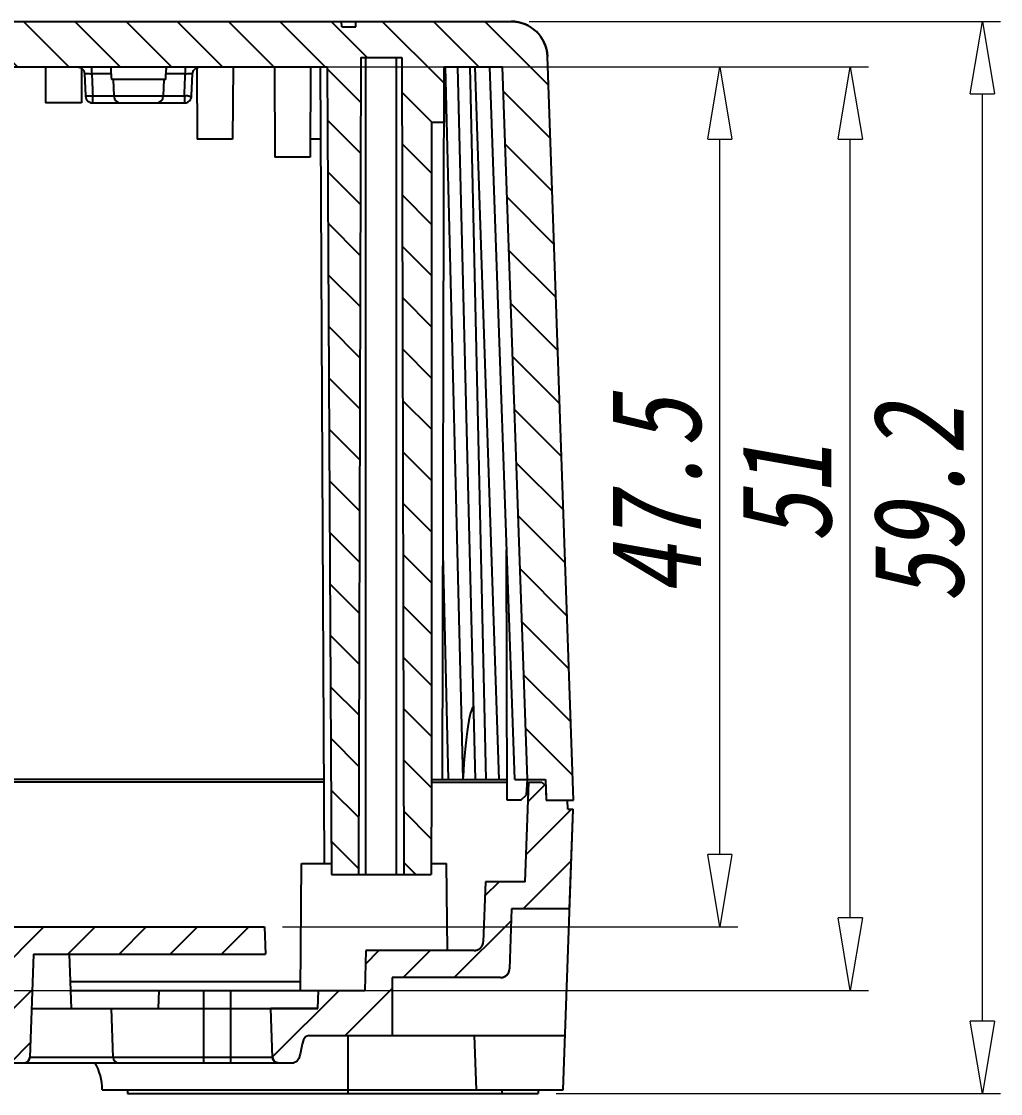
# Model space of a CAD drawing. Header units: millimetres. Extents: x 2151 to 2806, y 681 to 1136.
# Drawn here: x 2395 to 2449.1, y 855.4 to 914.6 of the extents above; entities that cross this region are included whole.
import ezdxf

# ---------------------------------------------------------------- set-up
doc = ezdxf.new("R2010")
doc.units = ezdxf.units.MM
doc.layers.add('dim', color=82, linetype='Continuous', lineweight=9)
doc.styles.add('wuwei', font='SimSun.ttf', dxfattribs={"width": 0.8, "oblique": 10})
doc.dimstyles.new('wuwei', dxfattribs={"dimscale": 2, "dimtxt": 2.5, "dimasz": 1.5, "dimexe": 0.3, "dimexo": 0.3, "dimgap": 0.5, "dimtad": 1, "dimdsep": 46, "dimtxsty": 'wuwei', "dimblk": 'CLOSEDBLANK', "dimcen": 0, "dimclrd": 42, "dimclre": 40, "dimclrt": 74, "dimazin": 2, "dimtfac": 1, "dimtofl": 0, "dimtmove": 0, "dimatfit": 3, "dimfxl": 0, "dimlwd": 5, "dimlwe": 5, "dimarcsym": 0})

# ---------------------------------------------------------------- blocks, each defined once
blk = doc.blocks.new('_ClosedBlank')
at = {"color": 0, "linetype": 'ByBlock', "lineweight": -2}
for p, q in [((-1, 0.167), (0, 0)), ((-1, 0.167), (-1, -0.167)), ((0, 0), (-1, -0.167))]:
    blk.add_line(p, q, dxfattribs=at)
blk = doc.blocks.new('*D26')
at = {"layer": 'Defpoints', "color": 0}
for p in [(2422.061, 914.648), (2448.065, 914.648), (2423.54, 855.448)]:
    blk.add_point(p, dxfattribs=at)
at = {"layer": 'dim', "color": 40, "lineweight": 5}
for p, q in [((2423.061, 914.648), (2449.065, 914.648)), ((2424.54, 855.448), (2449.065, 855.448))]:
    blk.add_line(p, q, dxfattribs=at)
at = {"layer": 'dim', "color": 42, "lineweight": 5}
blk.add_line((2448.065, 859.448), (2448.065, 910.648), dxfattribs=at)
at = {"layer": 'dim', "color": 42, "lineweight": 5, "xscale": 4, "yscale": 4, "zscale": 4}
for p, rotation in [((2448.065, 914.648), 90), ((2448.065, 855.448), 270)]:
    blk.add_blockref('_ClosedBlank', p, dxfattribs=dict(at, rotation=rotation))
at = {"layer": 'dim', "color": 74, "insert": (2444.566, 887.975), "char_height": 5, "attachment_point": 5, "rotation": 90, "style": 'wuwei'}
blk.add_mtext('59.2', dxfattribs=at)
blk = doc.blocks.new('*D27')
at = {"layer": 'Defpoints', "color": 0}
for p in [(2411.906, 912.148), (2433.571, 912.148), (2408.442, 864.648)]:
    blk.add_point(p, dxfattribs=at)
at = {"layer": 'dim', "color": 40, "lineweight": 5}
for p, q in [((2412.905, 912.148), (2434.571, 912.148)), ((2409.442, 864.648), (2434.571, 864.648))]:
    blk.add_line(p, q, dxfattribs=at)
at = {"layer": 'dim', "color": 42, "lineweight": 5}
blk.add_line((2433.571, 868.648), (2433.571, 908.148), dxfattribs=at)
at = {"layer": 'dim', "color": 42, "lineweight": 5, "xscale": 4, "yscale": 4, "zscale": 4}
for p, rotation in [((2433.571, 912.148), 90), ((2433.571, 864.648), 270)]:
    blk.add_blockref('_ClosedBlank', p, dxfattribs=dict(at, rotation=rotation))
at = {"layer": 'dim', "color": 74, "insert": (2430.072, 888.398), "char_height": 5, "attachment_point": 5, "rotation": 90, "style": 'wuwei'}
blk.add_mtext('47.5', dxfattribs=at)
blk = doc.blocks.new('*D29')
at = {"layer": 'Defpoints', "color": 0}
for p in [(2392.994, 912.148), (2440.772, 912.148), (2392.994, 861.148)]:
    blk.add_point(p, dxfattribs=at)
at = {"layer": 'dim', "color": 40, "lineweight": 5}
for p, q in [((2393.994, 912.148), (2441.771, 912.148)), ((2393.994, 861.148), (2441.771, 861.148))]:
    blk.add_line(p, q, dxfattribs=at)
at = {"layer": 'dim', "color": 42, "lineweight": 5}
blk.add_line((2440.772, 865.148), (2440.772, 908.148), dxfattribs=at)
at = {"layer": 'dim', "color": 42, "lineweight": 5, "xscale": 4, "yscale": 4, "zscale": 4}
for p, rotation in [((2440.772, 912.148), 90), ((2440.772, 861.148), 270)]:
    blk.add_blockref('_ClosedBlank', p, dxfattribs=dict(at, rotation=rotation))
at = {"layer": 'dim', "color": 74, "insert": (2437.272, 888.566), "char_height": 5, "attachment_point": 5, "rotation": 90, "style": 'wuwei'}
blk.add_mtext('51', dxfattribs=at)

msp = doc.modelspace()

# ---------------------------------------------------------------- hatches: boundary and pattern name
at = {"linetype": 'Continuous'}
h = msp.add_hatch(dxfattribs=at)
h.set_pattern_fill('DEFAULT__1', color=2, scale=2, angle=135, style=0, pattern_type=0)
h.set_pattern_definition([(135, (2154.8328, 809.893), (-1.414214, -1.414214), [])])
edge = h.paths.add_edge_path()
edge.add_line((2210.927, 914.648), (2219.494, 914.648))
edge.add_line((2219.51, 914.348), (2219.494, 914.648))
edge.add_line((2219.51, 914.348), (2220.279, 914.348))
edge.add_line((2220.279, 914.348), (2220.294, 914.648))
edge.add_line((2220.294, 914.648), (2297.494, 914.648))
edge.add_line((2297.51, 914.348), (2297.494, 914.648))
edge.add_line((2297.51, 914.348), (2304.633, 914.348))
edge.add_line((2304.633, 914.348), (2304.653, 914.648))
edge.add_line((2304.653, 914.648), (2328.336, 914.648))
edge.add_line((2328.336, 914.648), (2328.356, 914.348))
edge.add_line((2328.356, 914.348), (2335.479, 914.348))
edge.add_line((2335.479, 914.348), (2335.494, 914.648))
edge.add_line((2335.494, 914.648), (2412.694, 914.648))
edge.add_line((2412.71, 914.348), (2412.694, 914.648))
edge.add_line((2412.71, 914.348), (2413.479, 914.348))
edge.add_line((2413.479, 914.348), (2413.494, 914.648))
edge.add_line((2413.494, 914.648), (2422.061, 914.648))
edge.add_spline(control_points=[(2422.061, 914.648), (2423.201, 914.648), (2424.02, 913.857), (2424.06, 912.718)], knot_values=[0, 0, 0, 0, 1, 1, 1, 1], weights=[1, 0.812893, 0.812893, 1], degree=3, periodic=0)
edge.add_line((2425.494, 871.648), (2424.06, 912.718))
edge.add_line((2423.993, 871.648), (2425.494, 871.648))
edge.add_line((2423.953, 872.798), (2423.993, 871.648))
edge.add_line((2422.953, 872.798), (2423.953, 872.798))
edge.add_line((2422.953, 872.798), (2421.579, 912.148))
edge.add_line((2418.367, 912.148), (2421.579, 912.148))
edge.add_line((2418.367, 912.148), (2418.359, 909.086))
edge.add_line((2417.667, 909.086), (2418.359, 909.086))
edge.add_line((2417.667, 909.086), (2417.667, 872.798))
edge.add_line((2417.667, 872.798), (2417.639, 867.548))
edge.add_line((2416.139, 867.548), (2417.639, 867.548))
edge.add_line((2416.021, 912.648), (2416.139, 867.548))
edge.add_line((2413.758, 912.648), (2416.021, 912.648))
edge.add_line((2413.758, 912.648), (2413.639, 867.548))
edge.add_line((2412.139, 867.548), (2413.639, 867.548))
edge.add_line((2411.906, 912.148), (2412.139, 867.548))
edge.add_line((2353.873, 912.148), (2411.906, 912.148))
edge.add_line((2353.873, 912.148), (2353.852, 908.148))
edge.add_line((2351.894, 908.148), (2353.852, 908.148))
edge.add_line((2351.873, 912.148), (2351.894, 908.148))
edge.add_line((2279.116, 912.148), (2351.873, 912.148))
edge.add_line((2279.116, 912.148), (2279.095, 908.148))
edge.add_line((2277.137, 908.148), (2279.095, 908.148))
edge.add_line((2277.116, 912.148), (2277.137, 908.148))
edge.add_line((2221.083, 912.148), (2277.116, 912.148))
edge.add_line((2221.083, 912.148), (2220.849, 867.548))
edge.add_line((2219.349, 867.548), (2220.849, 867.548))
edge.add_line((2219.231, 912.648), (2219.349, 867.548))
edge.add_line((2216.968, 912.648), (2219.231, 912.648))
edge.add_line((2216.968, 912.648), (2216.849, 867.548))
edge.add_line((2215.349, 867.548), (2216.849, 867.548))
edge.add_line((2215.322, 872.798), (2215.349, 867.548))
edge.add_line((2215.322, 872.798), (2215.322, 910.836))
edge.add_line((2214.625, 910.836), (2215.322, 910.836))
edge.add_line((2214.622, 912.148), (2214.625, 910.836))
edge.add_line((2211.41, 912.148), (2214.622, 912.148))
edge.add_line((2211.41, 912.148), (2210.036, 872.798))
edge.add_line((2209.036, 872.798), (2210.036, 872.798))
edge.add_line((2209.036, 872.798), (2208.996, 871.648))
edge.add_line((2207.494, 871.648), (2208.996, 871.648))
edge.add_line((2207.494, 871.648), (2208.929, 912.718))
edge.add_spline(control_points=[(2210.927, 914.648), (2209.788, 914.648), (2208.968, 913.857), (2208.929, 912.718)], knot_values=[0, 0, 0, 0, 1, 1, 1, 1], weights=[1, 0.812893, 0.812893, 1], degree=3, periodic=0)
h = msp.add_hatch(dxfattribs=at)
h.set_pattern_fill('B', color=2, scale=2, angle=45, style=0, pattern_type=0)
h.set_pattern_definition([(45, (2154.8328, 809.893), (-1.414214, 1.414214), [])])
edge = h.paths.add_edge_path()
edge.add_line((2217.578, 858.648), (2222.095, 858.648))
edge.add_line((2217.578, 858.648), (2217.494, 861.848))
edge.add_line((2217.494, 861.848), (2211.039, 861.848))
edge.add_line((2211.039, 861.848), (2210.906, 865.648))
edge.add_line((2210.906, 865.648), (2207.704, 865.648))
edge.add_line((2207.704, 865.648), (2207.512, 871.148))
edge.add_line((2207.512, 871.148), (2207.794, 871.148))
edge.add_line((2207.794, 871.148), (2207.821, 871.648))
edge.add_line((2207.821, 871.648), (2208.996, 871.648))
edge.add_line((2209.024, 872.448), (2208.996, 871.648))
edge.add_line((2209.231, 872.648), (2209.024, 872.448))
edge.add_line((2209.231, 872.648), (2209.961, 872.648))
edge.add_line((2210.153, 867.148), (2209.961, 872.648))
edge.add_line((2212.354, 867.148), (2210.153, 867.148))
edge.add_line((2212.47, 863.831), (2212.354, 867.148))
edge.add_spline(control_points=[(2212.47, 863.831), (2212.48, 863.546), (2212.685, 863.348), (2212.97, 863.348)], knot_values=[0, 0, 0, 0, 1, 1, 1, 1], weights=[1, 0.812893, 0.812893, 1], degree=3, periodic=0)
edge.add_line((2218.956, 863.348), (2212.97, 863.348))
edge.add_line((2219.013, 861.148), (2218.956, 863.348))
edge.add_line((2219.013, 861.148), (2221.56, 861.148))
edge.add_line((2221.56, 861.148), (2221.594, 860.148))
edge.add_line((2224.19, 860.148), (2221.594, 860.148))
edge.add_line((2224.19, 860.148), (2224.095, 857.438))
edge.add_spline(control_points=[(2224.095, 857.438), (2224.089, 857.267), (2223.966, 857.148), (2223.795, 857.148)], knot_values=[0, 0, 0, 0, 1, 1, 1, 1], weights=[1, 0.812893, 0.812893, 1], degree=3, periodic=0)
edge.add_line((2222.933, 857.148), (2223.795, 857.148))
edge.add_spline(control_points=[(2222.932, 857.148), (2222.359, 857.148), (2222.667, 858.648), (2222.094, 858.648)], knot_values=[0, 0, 0, 0, 1, 1, 1, 1], degree=3, periodic=0)
edge = h.paths.add_edge_path()
edge.add_line((2425.285, 865.648), (2425.477, 871.148))
edge.add_line((2425.285, 865.648), (2422.083, 865.648))
edge.add_line((2422.083, 865.648), (2421.967, 862.331))
edge.add_spline(control_points=[(2421.467, 861.848), (2421.752, 861.848), (2421.957, 862.046), (2421.967, 862.331)], knot_values=[0, 0, 0, 0, 1, 1, 1, 1], weights=[1, 0.812893, 0.812893, 1], degree=3, periodic=0)
edge.add_line((2421.467, 861.848), (2415.494, 861.848))
edge.add_line((2415.494, 861.848), (2415.494, 858.648))
edge.add_line((2410.894, 858.648), (2415.494, 858.648))
edge.add_spline(control_points=[(2410.894, 858.648), (2410.322, 858.648), (2410.63, 857.148), (2410.057, 857.148)], knot_values=[0, 0, 0, 0, 1, 1, 1, 1], degree=3, periodic=0)
edge.add_line((2409.194, 857.148), (2410.056, 857.148))
edge.add_spline(control_points=[(2409.194, 857.148), (2409.023, 857.148), (2408.9, 857.267), (2408.894, 857.438)], knot_values=[0, 0, 0, 0, 1, 1, 1, 1], weights=[1, 0.812893, 0.812893, 1], degree=3, periodic=0)
edge.add_line((2408.894, 857.438), (2408.799, 860.148))
edge.add_line((2411.394, 860.148), (2408.799, 860.148))
edge.add_line((2411.394, 860.148), (2411.429, 861.148))
edge.add_line((2411.429, 861.148), (2413.976, 861.148))
edge.add_line((2414.033, 863.348), (2413.976, 861.148))
edge.add_line((2420.019, 863.348), (2414.033, 863.348))
edge.add_spline(control_points=[(2420.019, 863.348), (2420.304, 863.348), (2420.509, 863.546), (2420.519, 863.831)], knot_values=[0, 0, 0, 0, 1, 1, 1, 1], weights=[1, 0.812893, 0.812893, 1], degree=3, periodic=0)
edge.add_line((2420.634, 867.148), (2420.519, 863.831))
edge.add_line((2422.836, 867.148), (2420.634, 867.148))
edge.add_line((2422.836, 867.148), (2423.028, 872.648))
edge.add_line((2423.028, 872.648), (2423.758, 872.648))
edge.add_line((2423.758, 872.648), (2423.965, 872.448))
edge.add_line((2423.965, 872.448), (2423.993, 871.648))
edge.add_line((2423.993, 871.648), (2425.168, 871.648))
edge.add_line((2425.194, 871.148), (2425.168, 871.648))
edge.add_line((2425.194, 871.148), (2425.477, 871.148))
edge = h.paths.add_edge_path()
edge.add_line((2239.494, 858.648), (2343.713, 858.648))
edge.add_spline(control_points=[(2239.494, 858.648), (2238.922, 858.648), (2239.23, 857.148), (2238.657, 857.148)], knot_values=[0, 0, 0, 0, 1, 1, 1, 1], degree=3, periodic=0)
edge.add_line((2237.794, 857.148), (2238.657, 857.148))
edge.add_spline(control_points=[(2237.794, 857.148), (2237.623, 857.148), (2237.5, 857.267), (2237.494, 857.438)], knot_values=[0, 0, 0, 0, 1, 1, 1, 1], weights=[1, 0.812893, 0.812893, 1], degree=3, periodic=0)
edge.add_line((2237.294, 863.148), (2237.494, 857.438))
edge.add_line((2224.494, 863.148), (2237.294, 863.148))
edge.add_line((2224.494, 863.148), (2224.547, 864.648))
edge.add_line((2224.547, 864.648), (2239.933, 864.648))
edge.add_line((2239.994, 861.148), (2239.933, 864.648))
edge.add_line((2239.994, 861.148), (2325.212, 861.148))
edge.add_line((2325.258, 865.148), (2325.212, 861.148))
edge.add_line((2325.258, 865.148), (2329.731, 865.148))
edge.add_line((2329.777, 861.148), (2329.731, 865.148))
edge.add_line((2329.777, 861.148), (2344.994, 861.148))
edge.add_line((2344.994, 861.148), (2345.064, 860.348))
edge.add_line((2344.169, 860.348), (2345.064, 860.348))
edge.add_line((2344.169, 860.348), (2343.713, 858.648))
edge = h.paths.add_edge_path()
edge.add_line((2345.213, 858.648), (2348.713, 858.648))
edge.add_line((2345.213, 858.648), (2345.126, 859.648))
edge.add_line((2345.126, 859.648), (2346.093, 859.648))
edge.add_line((2346.093, 859.648), (2346.494, 861.148))
edge.add_line((2346.494, 861.148), (2349.994, 861.148))
edge.add_line((2349.994, 861.148), (2350.064, 860.348))
edge.add_line((2349.169, 860.348), (2350.064, 860.348))
edge.add_line((2349.169, 860.348), (2348.713, 858.648))
edge = h.paths.add_edge_path()
edge.add_line((2350.213, 858.648), (2353.713, 858.648))
edge.add_line((2350.213, 858.648), (2350.126, 859.648))
edge.add_line((2350.126, 859.648), (2351.093, 859.648))
edge.add_line((2351.093, 859.648), (2351.494, 861.148))
edge.add_line((2351.494, 861.148), (2354.994, 861.148))
edge.add_line((2354.994, 861.148), (2355.064, 860.348))
edge.add_line((2354.169, 860.348), (2355.064, 860.348))
edge.add_line((2354.169, 860.348), (2353.713, 858.648))
edge = h.paths.add_edge_path()
edge.add_line((2355.213, 858.648), (2358.713, 858.648))
edge.add_line((2355.213, 858.648), (2355.126, 859.648))
edge.add_line((2355.126, 859.648), (2356.093, 859.648))
edge.add_line((2356.093, 859.648), (2356.494, 861.148))
edge.add_line((2356.494, 861.148), (2359.994, 861.148))
edge.add_line((2359.994, 861.148), (2360.064, 860.348))
edge.add_line((2359.169, 860.348), (2360.064, 860.348))
edge.add_line((2359.169, 860.348), (2358.713, 858.648))
edge = h.paths.add_edge_path()
edge.add_line((2360.213, 858.648), (2363.713, 858.648))
edge.add_line((2360.213, 858.648), (2360.126, 859.648))
edge.add_line((2360.126, 859.648), (2361.093, 859.648))
edge.add_line((2361.093, 859.648), (2361.494, 861.148))
edge.add_line((2361.494, 861.148), (2364.994, 861.148))
edge.add_line((2364.994, 861.148), (2365.064, 860.348))
edge.add_line((2364.169, 860.348), (2365.064, 860.348))
edge.add_line((2364.169, 860.348), (2363.713, 858.648))
edge = h.paths.add_edge_path()
edge.add_line((2365.213, 858.648), (2368.713, 858.648))
edge.add_line((2365.213, 858.648), (2365.126, 859.648))
edge.add_line((2365.126, 859.648), (2366.093, 859.648))
edge.add_line((2366.093, 859.648), (2366.494, 861.148))
edge.add_line((2366.494, 861.148), (2369.994, 861.148))
edge.add_line((2369.994, 861.148), (2370.064, 860.348))
edge.add_line((2369.169, 860.348), (2370.064, 860.348))
edge.add_line((2369.169, 860.348), (2368.713, 858.648))
edge = h.paths.add_edge_path()
edge.add_line((2370.213, 858.648), (2373.713, 858.648))
edge.add_line((2370.213, 858.648), (2370.126, 859.648))
edge.add_line((2370.126, 859.648), (2371.093, 859.648))
edge.add_line((2371.093, 859.648), (2371.494, 861.148))
edge.add_line((2371.494, 861.148), (2374.994, 861.148))
edge.add_line((2374.994, 861.148), (2375.064, 860.348))
edge.add_line((2374.169, 860.348), (2375.064, 860.348))
edge.add_line((2374.169, 860.348), (2373.713, 858.648))
edge = h.paths.add_edge_path()
edge.add_line((2375.213, 858.648), (2378.713, 858.648))
edge.add_line((2375.213, 858.648), (2375.126, 859.648))
edge.add_line((2375.126, 859.648), (2375.194, 859.648))
edge.add_line((2375.258, 865.148), (2375.194, 859.648))
edge.add_line((2375.258, 865.148), (2379.731, 865.148))
edge.add_line((2379.777, 861.148), (2379.731, 865.148))
edge.add_line((2379.777, 861.148), (2379.994, 861.148))
edge.add_line((2379.994, 861.148), (2380.064, 860.348))
edge.add_line((2379.169, 860.348), (2380.064, 860.348))
edge.add_line((2379.169, 860.348), (2378.713, 858.648))
edge = h.paths.add_edge_path()
edge.add_line((2380.213, 858.648), (2383.713, 858.648))
edge.add_line((2380.126, 859.648), (2380.213, 858.648))
edge.add_line((2380.126, 859.648), (2381.093, 859.648))
edge.add_line((2381.093, 859.648), (2381.494, 861.148))
edge.add_line((2381.494, 861.148), (2384.994, 861.148))
edge.add_line((2384.994, 861.148), (2385.064, 860.348))
edge.add_line((2384.169, 860.348), (2385.064, 860.348))
edge.add_line((2384.169, 860.348), (2383.713, 858.648))
edge = h.paths.add_edge_path()
edge.add_line((2385.126, 859.648), (2386.093, 859.648))
edge.add_line((2386.093, 859.648), (2386.494, 861.148))
edge.add_line((2386.494, 861.148), (2392.994, 861.148))
edge.add_line((2392.994, 861.148), (2393.056, 864.648))
edge.add_line((2393.056, 864.648), (2408.442, 864.648))
edge.add_line((2408.442, 864.648), (2408.494, 863.148))
edge.add_line((2395.694, 863.148), (2408.494, 863.148))
edge.add_line((2395.694, 863.148), (2395.495, 857.438))
edge.add_spline(control_points=[(2395.195, 857.148), (2395.366, 857.148), (2395.489, 857.267), (2395.495, 857.438)], knot_values=[0, 0, 0, 0, 1, 1, 1, 1], weights=[1, 0.812893, 0.812893, 1], degree=3, periodic=0)
edge.add_line((2394.332, 857.148), (2395.195, 857.148))
edge.add_spline(control_points=[(2394.332, 857.148), (2393.759, 857.148), (2394.067, 858.648), (2393.494, 858.648)], knot_values=[0, 0, 0, 0, 1, 1, 1, 1], degree=3, periodic=0)
edge.add_line((2385.213, 858.648), (2393.494, 858.648))
edge.add_line((2385.213, 858.648), (2385.126, 859.648))

# ---------------------------------------------------------------- linework, layer by layer
at = {"color": 7, "linetype": 'Continuous'}
for p, q in [((2210.927, 914.648), (2422.061, 914.648)), ((2335.494, 914.648), (2412.694, 914.648)), ((2412.71, 914.348), (2412.694, 914.648)), ((2412.71, 914.348), (2412.694, 914.648)), ((2413.479, 914.348), (2413.494, 914.648)), ((2413.479, 914.348), (2413.494, 914.648)), ((2413.494, 914.648), (2422.061, 914.648)), ((2412.71, 914.348), (2413.479, 914.348)), ((2412.71, 914.348), (2413.479, 914.348)), ((2413.758, 912.648), (2413.639, 867.548)), ((2413.758, 912.648), (2413.639, 867.548)), ((2413.758, 912.648), (2416.021, 912.648)), ((2413.758, 912.648), (2416.021, 912.648)), ((2414.039, 867.548), (2414.039, 912.648)), ((2415.739, 867.548), (2415.739, 912.648)), ((2416.021, 912.648), (2416.139, 867.548)), ((2416.021, 912.648), (2416.139, 867.548)), ((2425.494, 871.648), (2424.06, 912.718)), ((2425.494, 871.648), (2424.06, 912.718)), ((2353.873, 912.148), (2411.906, 912.148)), ((2353.873, 912.148), (2411.906, 912.148)), ((2396.353, 912.148), (2396.363, 910.148)), ((2398.352, 912.059), (2398.342, 910.148)), ((2398.469, 911.936), (2398.515, 911.765)), ((2398.515, 911.765), (2398.566, 910.532)), ((2398.915, 911.762), (2398.915, 912.148)), ((2399.984, 911.762), (2398.915, 911.762)), ((2399.984, 911.762), (2399.98, 911.852)), ((2399.984, 911.762), (2399.989, 911.605)), ((2403, 911.605), (2403.005, 911.762)), ((2403.009, 911.852), (2403.005, 911.762)), ((2404.074, 911.762), (2403.005, 911.762)), ((2404.074, 912.148), (2404.074, 911.762)), ((2404.423, 910.532), (2404.474, 911.765)), ((2404.709, 912.103), (2404.73, 908.148)), ((2406.709, 912.148), (2406.688, 908.148)), ((2408.994, 912.148), (2409.021, 907.148)), ((2410.994, 912.148), (2410.968, 907.148)), ((2411.511, 912.148), (2411.741, 868.149)), ((2411.906, 912.148), (2412.139, 867.548)), ((2411.906, 912.148), (2412.139, 867.548)), ((2418.264, 872.798), (2418.367, 912.148)), ((2418.367, 912.148), (2418.359, 909.086)), ((2418.367, 912.148), (2421.579, 912.148)), ((2418.367, 912.148), (2421.579, 912.148)), ((2418.417, 912.148), (2419.389, 872.798)), ((2420.089, 872.798), (2419.118, 912.131)), ((2420.688, 872.798), (2419.79, 912.131)), ((2420.062, 912.144), (2421.379, 872.798)), ((2422.252, 872.798), (2420.878, 912.148)), ((2422.953, 872.798), (2421.579, 912.148)), ((2422.953, 872.798), (2421.579, 912.148)), ((2399.989, 911.605), (2399.995, 911.448)), ((2400.095, 911.448), (2399.995, 911.448)), ((2400.094, 911.448), (2400.126, 910.534)), ((2402.894, 911.448), (2400.095, 911.448)), ((2402.894, 911.448), (2402.863, 910.534)), ((2402.994, 911.448), (2402.894, 911.448)), ((2402.994, 911.448), (2403, 911.605)), ((2398.966, 910.148), (2398.966, 910.534)), ((2398.966, 910.534), (2404.023, 910.534)), ((2404.023, 910.534), (2404.023, 910.148)), ((2398.342, 910.148), (2396.363, 910.148)), ((2398.967, 910.148), (2404.023, 910.148)), ((2417.667, 909.086), (2417.667, 872.798)), ((2417.667, 909.086), (2418.359, 909.086)), ((2417.667, 909.086), (2417.667, 872.798)), ((2417.667, 909.086), (2418.359, 909.086)), ((2406.688, 908.148), (2404.73, 908.148)), ((2411.532, 908.148), (2410.973, 908.148)), ((2410.968, 907.148), (2409.021, 907.148)), ((2418.605, 872.798), (2418.297, 885.271)), ((2421.846, 871.648), (2421.81, 885.479)), ((2411.717, 872.798), (2392.154, 872.798)), ((2411.718, 872.648), (2392.154, 872.648)), ((2417.667, 872.798), (2417.639, 867.548)), ((2417.667, 872.798), (2417.639, 867.548)), ((2417.667, 872.798), (2421.843, 872.798)), ((2417.667, 872.648), (2421.843, 872.648)), ((2422.252, 872.798), (2423.953, 872.798)), ((2422.836, 867.148), (2423.028, 872.648)), ((2422.836, 867.148), (2423.028, 872.648)), ((2422.908, 871.948), (2422.953, 872.798)), ((2422.953, 872.798), (2423.953, 872.798)), ((2423.028, 872.648), (2423.758, 872.648)), ((2423.028, 872.648), (2423.758, 872.648)), ((2423.758, 872.648), (2423.965, 872.448)), ((2423.758, 872.648), (2423.965, 872.448)), ((2423.953, 872.798), (2423.993, 871.648)), ((2423.953, 872.798), (2423.993, 871.648)), ((2423.965, 872.448), (2423.993, 871.648)), ((2422.592, 871.648), (2421.846, 871.648)), ((2422.592, 871.648), (2422.908, 871.948)), ((2423.993, 871.648), (2425.494, 871.648)), ((2423.993, 871.648), (2425.494, 871.648)), ((2423.993, 871.648), (2425.168, 871.648)), ((2425.194, 871.148), (2425.168, 871.648)), ((2425.194, 871.148), (2425.168, 871.648)), ((2424.936, 855.648), (2425.477, 871.148)), ((2425.194, 871.148), (2425.477, 871.148)), ((2425.194, 871.148), (2425.477, 871.148)), ((2425.285, 865.648), (2425.477, 871.148)), ((2410.433, 861.148), (2410.494, 868.148)), ((2410.494, 868.148), (2412.136, 868.148)), ((2417.643, 868.148), (2418.495, 868.148)), ((2418.537, 863.348), (2418.495, 868.148)), ((2412.139, 867.548), (2417.639, 867.548)), ((2412.139, 867.548), (2413.639, 867.548)), ((2416.139, 867.548), (2417.639, 867.548)), ((2420.634, 867.148), (2420.519, 863.831)), ((2420.634, 867.148), (2420.519, 863.831)), ((2422.836, 867.148), (2420.634, 867.148)), ((2422.836, 867.148), (2420.634, 867.148)), ((2422.083, 865.648), (2421.967, 862.331)), ((2422.083, 865.648), (2421.967, 862.331)), ((2425.285, 865.648), (2422.083, 865.648)), ((2425.285, 865.648), (2422.083, 865.648)), ((2393.056, 864.648), (2408.442, 864.648)), ((2393.056, 864.648), (2408.442, 864.648)), ((2408.442, 864.648), (2408.494, 863.148)), ((2408.442, 864.648), (2408.494, 863.148)), ((2395.694, 863.148), (2395.495, 857.438)), ((2395.694, 863.148), (2395.495, 857.438)), ((2395.694, 863.148), (2408.494, 863.148)), ((2395.694, 863.148), (2408.494, 863.148)), ((2397.794, 860.148), (2397.69, 863.148)), ((2414.033, 863.348), (2413.976, 861.148)), ((2414.033, 863.348), (2413.976, 861.148)), ((2420.019, 863.348), (2414.033, 863.348)), ((2420.019, 863.348), (2414.033, 863.348)), ((2397.743, 861.631), (2410.437, 861.631)), ((2415.494, 861.848), (2415.494, 858.648)), ((2421.467, 861.848), (2415.494, 861.848)), ((2415.494, 861.848), (2415.494, 858.648)), ((2421.467, 861.848), (2415.494, 861.848)), ((2397.76, 861.148), (2413.976, 861.148)), ((2402.594, 860.148), (2402.629, 861.148)), ((2405.094, 857.148), (2405.094, 861.148)), ((2406.594, 857.148), (2406.594, 861.148)), ((2411.394, 860.148), (2411.429, 861.148)), ((2411.394, 860.148), (2411.429, 861.148)), ((2411.429, 861.148), (2413.976, 861.148)), ((2397.794, 860.148), (2411.394, 860.148)), ((2400.094, 857.438), (2399.999, 860.148)), ((2408.894, 857.438), (2408.799, 860.148)), ((2411.394, 860.148), (2408.799, 860.148)), ((2408.894, 857.438), (2408.799, 860.148)), ((2410.894, 858.648), (2425.04, 858.648)), ((2410.894, 858.648), (2415.494, 858.648)), ((2413.048, 858.648), (2413.048, 855.448)), ((2420.145, 855.648), (2420.04, 858.648)), ((2408.894, 857.438), (2395.495, 857.438)), ((2394.332, 857.148), (2410.056, 857.148)), ((2394.332, 857.148), (2395.195, 857.148)), ((2409.194, 857.148), (2410.056, 857.148)), ((2399.494, 855.648), (2424.936, 855.648)), ((2400.89, 855.648), (2400.89, 855.448)), ((2400.89, 855.448), (2423.54, 855.448)), ((2421.54, 855.648), (2421.54, 855.448)), ((2423.54, 855.648), (2423.54, 855.448))]:
    msp.add_line(p, q, dxfattribs=at)
for points in [[(2398.116, 912.148), (2398.322, 912.091), (2398.469, 911.936)], [(2404.474, 911.765), (2404.52, 911.936), (2404.667, 912.091), (2404.872, 912.148)]]:
    msp.add_lwpolyline(points, dxfattribs=at)
for centre, radius, start, end in [((2422.061, 912.648), 2, 2, 90), ((2398.967, 910.548), 0.401, 182.41373, 227.60682), ((2400.526, 910.548), 0.4, 182, 270), ((2402.463, 910.548), 0.4, 270, 358), ((2404.017, 910.549), 0.406, 348.59419, 358.11897), ((2404.023, 910.548), 0.4, 269.99507, 329.04718), ((2404.026, 910.547), 0.397, 328.96578, 348.6055), ((2420.019, 863.848), 0.5, 270, 358), ((2421.467, 862.348), 0.5, 270, 358), ((2395.195, 857.448), 0.3, 270, 358), ((2400.394, 857.448), 0.3, 182, 270), ((2409.194, 857.448), 0.3, 182, 270), ((2396.494, 855.648), 3, 0, 30.35631)]:
    msp.add_arc(centre, radius, start, end, dxfattribs=at)
msp.add_ellipse((2436.269, 219.253), major_axis=(-16.239, 657.574), ratio=0.010209, start_param=0.006202, end_param=0.1105, dxfattribs=at)
for points, start_tangent, end_tangent in [([(2422.061, 914.648), (2422.083, 914.648), (2422.105, 914.648), (2422.127, 914.647), (2422.149, 914.646), (2422.171, 914.645), (2422.193, 914.644), (2422.216, 914.642), (2422.238, 914.64), (2422.26, 914.638), (2422.283, 914.636), (2422.305, 914.633), (2422.328, 914.63), (2422.35, 914.627), (2422.373, 914.624), (2422.396, 914.62), (2422.419, 914.616), (2422.441, 914.612), (2422.464, 914.607), (2422.487, 914.602), (2422.51, 914.597), (2422.533, 914.592), (2422.555, 914.586), (2422.578, 914.58), (2422.601, 914.574), (2422.624, 914.567), (2422.647, 914.561), (2422.67, 914.553), (2422.693, 914.546), (2422.715, 914.538), (2422.738, 914.53), (2422.761, 914.522), (2422.783, 914.513), (2422.806, 914.504), (2422.829, 914.495), (2422.851, 914.486), (2422.873, 914.476), (2422.896, 914.466), (2422.918, 914.456), (2422.94, 914.445), (2422.962, 914.434), (2422.984, 914.423), (2423.006, 914.411), (2423.028, 914.399), (2423.05, 914.387), (2423.071, 914.375), (2423.093, 914.362), (2423.114, 914.349), (2423.135, 914.336), (2423.156, 914.322), (2423.177, 914.308), (2423.198, 914.294), (2423.218, 914.28), (2423.239, 914.265), (2423.259, 914.25), (2423.279, 914.235), (2423.299, 914.22), (2423.318, 914.204), (2423.338, 914.188), (2423.357, 914.172), (2423.376, 914.155), (2423.395, 914.138), (2423.414, 914.122), (2423.433, 914.104), (2423.451, 914.087), (2423.469, 914.069), (2423.487, 914.051), (2423.504, 914.033), (2423.522, 914.015), (2423.539, 913.996), (2423.556, 913.978), (2423.572, 913.959), (2423.589, 913.94), (2423.605, 913.92), (2423.621, 913.901), (2423.636, 913.881), (2423.652, 913.861), (2423.667, 913.841), (2423.682, 913.821), (2423.696, 913.801), (2423.71, 913.78), (2423.724, 913.759), (2423.738, 913.738), (2423.752, 913.718), (2423.765, 913.696), (2423.778, 913.675), (2423.79, 913.654), (2423.803, 913.632), (2423.815, 913.611), (2423.826, 913.589), (2423.838, 913.567), (2423.849, 913.545), (2423.86, 913.523), (2423.87, 913.501), (2423.881, 913.479), (2423.891, 913.457), (2423.9, 913.435), (2423.91, 913.412), (2423.919, 913.39), (2423.928, 913.368), (2423.936, 913.345), (2423.944, 913.323), (2423.952, 913.3), (2423.96, 913.277), (2423.967, 913.255), (2423.974, 913.232), (2423.981, 913.21), (2423.988, 913.187), (2423.994, 913.164), (2424, 913.142), (2424.005, 913.119), (2424.011, 913.096), (2424.016, 913.074), (2424.02, 913.051), (2424.025, 913.029), (2424.029, 913.006), (2424.033, 912.984), (2424.037, 912.961), (2424.04, 912.939), (2424.043, 912.916), (2424.046, 912.894), (2424.049, 912.872), (2424.051, 912.85), (2424.053, 912.828), (2424.055, 912.805), (2424.057, 912.783), (2424.058, 912.762), (2424.059, 912.74), (2424.06, 912.718)], (1, 0), (0.034899, -0.999391)), ([(2398.517, 911.764), (2398.571, 911.769), (2398.66, 911.769), (2398.779, 911.767), (2398.915, 911.762)], (0.28912, 0.957293), (0.999161, -0.040948)), ([(2398.915, 911.762), (2398.94, 911.166), (2398.966, 910.534)], (0.040927, -0.999162), (0.041748, -0.999128)), ([(2399.977, 912.006), (2399.987, 912.111), (2400.02, 912.148)], (-0.038315, 0.999266), (1, 0)), ([(2399.98, 911.852), (2399.977, 912.006)], (-0.034899, 0.999391), (-0.038315, 0.999266)), ([(2402.969, 912.148), (2403.002, 912.111), (2403.012, 912.006), (2403.009, 911.852)], (1, 0), (-0.034899, -0.999391)), ([(2404.023, 910.534), (2404.048, 911.136), (2404.074, 911.762)], (0.041748, 0.999128), (0.040927, 0.999162)), ([(2404.074, 911.762), (2404.21, 911.767), (2404.329, 911.769), (2404.418, 911.769), (2404.472, 911.764)], (0.999161, 0.040948), (0.289141, -0.957287)), ([(2398.966, 910.534), (2398.746, 910.527), (2398.599, 910.527), (2398.57, 910.533)], (-0.99913, -0.041697), (-0.339936, 0.940448)), ([(2404.418, 910.535), (2404.39, 910.527), (2404.243, 910.527), (2404.023, 910.534)], (-0.133609, 0.991034), (-0.991427, 0.130664)), ([(2398.696, 910.253), (2398.77, 910.2), (2398.868, 910.161)], (0.739054, -0.673647), (0.969411, -0.245443)), ([(2398.868, 910.161), (2398.966, 910.148)], (0.969411, -0.245443), (1, 0)), ([(2420.019, 863.348), (2420.024, 863.348), (2420.03, 863.348), (2420.035, 863.348), (2420.041, 863.349), (2420.046, 863.349), (2420.052, 863.349), (2420.057, 863.35), (2420.063, 863.35), (2420.069, 863.351), (2420.074, 863.351), (2420.08, 863.352), (2420.085, 863.353), (2420.091, 863.353), (2420.097, 863.354), (2420.102, 863.355), (2420.108, 863.356), (2420.114, 863.357), (2420.12, 863.358), (2420.125, 863.36), (2420.131, 863.361), (2420.137, 863.362), (2420.142, 863.364), (2420.148, 863.365), (2420.154, 863.367), (2420.16, 863.368), (2420.165, 863.37), (2420.171, 863.372), (2420.177, 863.374), (2420.182, 863.376), (2420.188, 863.378), (2420.194, 863.38), (2420.199, 863.382), (2420.205, 863.384), (2420.211, 863.386), (2420.216, 863.389), (2420.222, 863.391), (2420.227, 863.394), (2420.233, 863.396), (2420.239, 863.399), (2420.244, 863.402), (2420.25, 863.405), (2420.255, 863.408), (2420.261, 863.41), (2420.266, 863.414), (2420.271, 863.417), (2420.277, 863.42), (2420.282, 863.423), (2420.287, 863.426), (2420.293, 863.43), (2420.298, 863.433), (2420.303, 863.437), (2420.308, 863.44), (2420.313, 863.444), (2420.318, 863.448), (2420.323, 863.452), (2420.328, 863.455), (2420.333, 863.459), (2420.338, 863.463), (2420.343, 863.467), (2420.348, 863.471), (2420.352, 863.476), (2420.357, 863.48), (2420.362, 863.484), (2420.366, 863.489), (2420.371, 863.493), (2420.375, 863.497), (2420.38, 863.502), (2420.384, 863.507), (2420.388, 863.511), (2420.392, 863.516), (2420.397, 863.521), (2420.401, 863.525), (2420.405, 863.53), (2420.409, 863.535), (2420.413, 863.54), (2420.416, 863.545), (2420.42, 863.55), (2420.424, 863.555), (2420.428, 863.56), (2420.431, 863.565), (2420.435, 863.57), (2420.438, 863.576), (2420.441, 863.581), (2420.445, 863.586), (2420.448, 863.591), (2420.451, 863.597), (2420.454, 863.602), (2420.457, 863.608), (2420.46, 863.613), (2420.463, 863.618), (2420.466, 863.624), (2420.468, 863.629), (2420.471, 863.635), (2420.474, 863.64), (2420.476, 863.646), (2420.479, 863.652), (2420.481, 863.657), (2420.483, 863.663), (2420.485, 863.668), (2420.488, 863.674), (2420.49, 863.68), (2420.492, 863.685), (2420.493, 863.691), (2420.495, 863.697), (2420.497, 863.702), (2420.499, 863.708), (2420.5, 863.714), (2420.502, 863.719), (2420.503, 863.725), (2420.505, 863.731), (2420.506, 863.736), (2420.507, 863.742), (2420.509, 863.747), (2420.51, 863.753), (2420.511, 863.759), (2420.512, 863.764), (2420.513, 863.77), (2420.514, 863.776), (2420.514, 863.781), (2420.515, 863.787), (2420.516, 863.792), (2420.516, 863.798), (2420.517, 863.803), (2420.517, 863.809), (2420.518, 863.814), (2420.518, 863.82), (2420.518, 863.825), (2420.519, 863.831)], (1, 0), (0.034899, 0.999391)), ([(2421.467, 861.848), (2421.473, 861.848), (2421.478, 861.848), (2421.484, 861.848), (2421.489, 861.849), (2421.495, 861.849), (2421.5, 861.849), (2421.506, 861.85), (2421.512, 861.85), (2421.517, 861.851), (2421.523, 861.851), (2421.528, 861.852), (2421.534, 861.853), (2421.54, 861.853), (2421.545, 861.854), (2421.551, 861.855), (2421.557, 861.856), (2421.562, 861.857), (2421.568, 861.858), (2421.574, 861.86), (2421.579, 861.861), (2421.585, 861.862), (2421.591, 861.864), (2421.597, 861.865), (2421.602, 861.867), (2421.608, 861.868), (2421.614, 861.87), (2421.619, 861.872), (2421.625, 861.874), (2421.631, 861.876), (2421.637, 861.878), (2421.642, 861.88), (2421.648, 861.882), (2421.654, 861.884), (2421.659, 861.886), (2421.665, 861.889), (2421.67, 861.891), (2421.676, 861.894), (2421.682, 861.896), (2421.687, 861.899), (2421.693, 861.902), (2421.698, 861.905), (2421.704, 861.908), (2421.709, 861.91), (2421.714, 861.914), (2421.72, 861.917), (2421.725, 861.92), (2421.731, 861.923), (2421.736, 861.926), (2421.741, 861.93), (2421.746, 861.933), (2421.751, 861.937), (2421.757, 861.94), (2421.762, 861.944), (2421.767, 861.948), (2421.772, 861.952), (2421.777, 861.955), (2421.782, 861.959), (2421.787, 861.963), (2421.791, 861.967), (2421.796, 861.971), (2421.801, 861.976), (2421.806, 861.98), (2421.81, 861.984), (2421.815, 861.989), (2421.819, 861.993), (2421.824, 861.997), (2421.828, 862.002), (2421.832, 862.007), (2421.837, 862.011), (2421.841, 862.016), (2421.845, 862.021), (2421.849, 862.025), (2421.853, 862.03), (2421.857, 862.035), (2421.861, 862.04), (2421.865, 862.045), (2421.869, 862.05), (2421.872, 862.055), (2421.876, 862.06), (2421.88, 862.065), (2421.883, 862.07), (2421.887, 862.076), (2421.89, 862.081), (2421.893, 862.086), (2421.896, 862.091), (2421.9, 862.097), (2421.903, 862.102), (2421.906, 862.108), (2421.909, 862.113), (2421.911, 862.118), (2421.914, 862.124), (2421.917, 862.129), (2421.92, 862.135), (2421.922, 862.14), (2421.925, 862.146), (2421.927, 862.152), (2421.929, 862.157), (2421.932, 862.163), (2421.934, 862.168), (2421.936, 862.174), (2421.938, 862.18), (2421.94, 862.185), (2421.942, 862.191), (2421.944, 862.197), (2421.946, 862.202), (2421.947, 862.208), (2421.949, 862.214), (2421.95, 862.219), (2421.952, 862.225), (2421.953, 862.231), (2421.955, 862.236), (2421.956, 862.242), (2421.957, 862.247), (2421.958, 862.253), (2421.959, 862.259), (2421.96, 862.264), (2421.961, 862.27), (2421.962, 862.276), (2421.963, 862.281), (2421.964, 862.287), (2421.964, 862.292), (2421.965, 862.298), (2421.965, 862.303), (2421.966, 862.309), (2421.966, 862.314), (2421.967, 862.32), (2421.967, 862.325), (2421.967, 862.331)], (1, 0), (0.034899, 0.999391)), ([(2395.59, 860.15), (2395.759, 860.15), (2396.232, 860.149), (2396.948, 860.149), (2397.794, 860.148)], (0.999994, -0.003435), (1, -0.000519)), ([(2410.894, 858.648), (2410.057, 857.148)], (-1, 0), (-1, 0)), ([(2410.894, 858.648), (2410.057, 857.148)], (-1, 0), (-1, 0)), ([(2395.195, 857.148), (2395.202, 857.148), (2395.208, 857.149), (2395.215, 857.149), (2395.222, 857.149), (2395.228, 857.15), (2395.235, 857.151), (2395.242, 857.152), (2395.249, 857.153), (2395.256, 857.154), (2395.262, 857.156), (2395.269, 857.158), (2395.276, 857.159), (2395.283, 857.161), (2395.29, 857.164), (2395.297, 857.166), (2395.303, 857.168), (2395.31, 857.171), (2395.317, 857.174), (2395.324, 857.177), (2395.33, 857.18), (2395.337, 857.184), (2395.343, 857.187), (2395.35, 857.191), (2395.356, 857.195), (2395.363, 857.199), (2395.369, 857.203), (2395.375, 857.208), (2395.381, 857.213), (2395.387, 857.217), (2395.392, 857.222), (2395.398, 857.227), (2395.404, 857.232), (2395.409, 857.238), (2395.414, 857.243), (2395.419, 857.249), (2395.424, 857.255), (2395.429, 857.26), (2395.434, 857.266), (2395.438, 857.272), (2395.443, 857.278), (2395.447, 857.285), (2395.451, 857.291), (2395.455, 857.297), (2395.458, 857.304), (2395.462, 857.31), (2395.465, 857.317), (2395.468, 857.324), (2395.471, 857.33), (2395.474, 857.337), (2395.476, 857.344), (2395.479, 857.35), (2395.481, 857.357), (2395.483, 857.364), (2395.485, 857.371), (2395.487, 857.378), (2395.488, 857.384), (2395.49, 857.391), (2395.491, 857.398), (2395.492, 857.405), (2395.493, 857.411), (2395.494, 857.418), (2395.494, 857.425), (2395.495, 857.431), (2395.495, 857.438)], (1, 0), (0.034899, 0.999391)), ([(2409.194, 857.148), (2409.187, 857.148), (2409.181, 857.149), (2409.174, 857.149), (2409.167, 857.149), (2409.16, 857.15), (2409.154, 857.151), (2409.147, 857.152), (2409.14, 857.153), (2409.133, 857.154), (2409.126, 857.156), (2409.12, 857.158), (2409.113, 857.159), (2409.106, 857.161), (2409.099, 857.164), (2409.092, 857.166), (2409.085, 857.168), (2409.079, 857.171), (2409.072, 857.174), (2409.065, 857.177), (2409.059, 857.18), (2409.052, 857.184), (2409.045, 857.187), (2409.039, 857.191), (2409.033, 857.195), (2409.026, 857.199), (2409.02, 857.203), (2409.014, 857.208), (2409.008, 857.213), (2409.002, 857.217), (2408.996, 857.222), (2408.991, 857.227), (2408.985, 857.232), (2408.98, 857.238), (2408.975, 857.243), (2408.97, 857.249), (2408.965, 857.255), (2408.96, 857.26), (2408.955, 857.266), (2408.951, 857.272), (2408.946, 857.278), (2408.942, 857.285), (2408.938, 857.291), (2408.934, 857.297), (2408.931, 857.304), (2408.927, 857.31), (2408.924, 857.317), (2408.921, 857.324), (2408.918, 857.33), (2408.915, 857.337), (2408.912, 857.344), (2408.91, 857.35), (2408.908, 857.357), (2408.906, 857.364), (2408.904, 857.371), (2408.902, 857.378), (2408.901, 857.384), (2408.899, 857.391), (2408.898, 857.398), (2408.897, 857.405), (2408.896, 857.411), (2408.895, 857.418), (2408.895, 857.425), (2408.894, 857.431), (2408.894, 857.438)], (-1, 0), (-0.034899, 0.999391))]:
    msp.add_spline(points, degree=3, dxfattribs=dict(at, start_tangent=start_tangent, end_tangent=end_tangent))

# ---------------------------------------------------------------- dimensions: what is measured, and where the dimension line sits
at = {"layer": 'dim', "color": 7}
for base, p1, p2, picture, middle in [((2448.065, 914.648), (2423.54, 855.448), (2422.061, 914.648), '*D26', (2448.065, 887.975)), ((2440.772, 912.148), (2392.994, 861.148), (2392.994, 912.148), '*D29', (2440.772, 888.566)), ((2433.571, 912.148), (2408.442, 864.648), (2411.906, 912.148), '*D27', (2433.571, 888.398))]:
    dim = msp.add_linear_dim(base=base, p1=p1, p2=p2, angle=90, dimstyle='wuwei', override={"dimasz": 2, "dimexe": 0.49975, "dimexo": 0.49975, "dimgap": 0.49975}, dxfattribs=at)
    dim.commit()
    dim.dimension.update_dxf_attribs({"geometry": picture, "text_midpoint": middle, "dimtype": 160})

doc.saveas('drawing.dxf')
